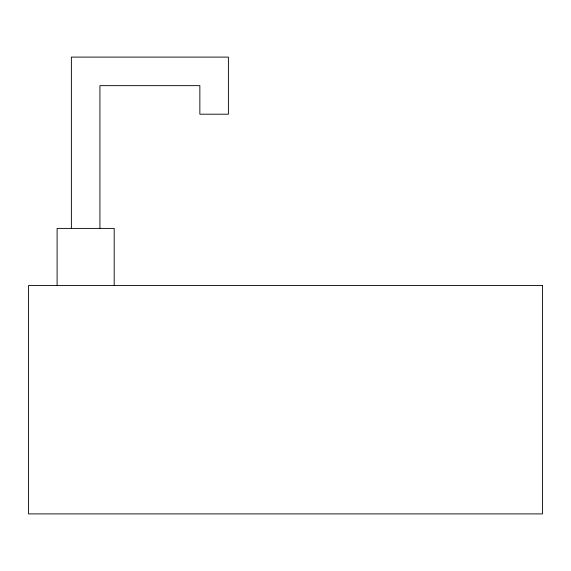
<?xml version="1.0" encoding="UTF-8"?>
<svg xmlns="http://www.w3.org/2000/svg" width="571" height="571" viewBox="0 0 571 571"><rect width="100%" height="100%" fill="white"/><g stroke="black" fill="none" stroke-linecap="round" stroke-linejoin="round"><path stroke-width="0.86" d="M114.2 285.5L114.2 228.4L57.1 228.4L57.1 285.5M99.925 228.4L99.925 85.65L199.85 85.65L199.85 114.2L228.4 114.2L228.4 57.1L71.375 57.1L71.375 228.4M542.45 285.5L28.55 285.5L28.55 513.9L542.45 513.9L542.45 285.5"/></g></svg>
